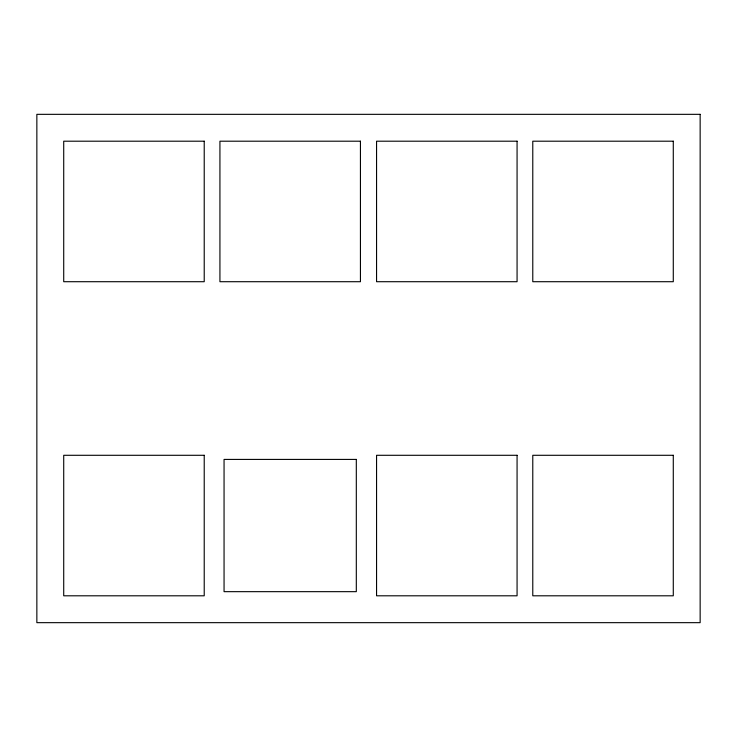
<?xml version="1.0" encoding="UTF-8"?>
<svg xmlns="http://www.w3.org/2000/svg" width="737" height="737" viewBox="0 0 737 737"><rect width="100%" height="100%" fill="white"/><g stroke="black" fill="none" stroke-linecap="round" stroke-linejoin="round"><path stroke-width="1.11" d="M700.15 114.336L36.85 114.336L36.85 622.664L700.15 622.664L700.15 114.336M204.223 141.2L63.714 141.2L63.714 281.709L204.223 281.709L204.223 141.2M360.439 141.2L219.93 141.2L219.93 281.709L360.439 281.709L360.439 141.2M517.07 141.2L376.561 141.2L376.561 281.709L517.07 281.709L517.07 141.2M673.286 141.2L532.777 141.2L532.777 281.709L673.286 281.709L673.286 141.2M204.223 455.291L63.714 455.291L63.714 595.8L204.223 595.8L204.223 455.291M517.07 455.291L376.561 455.291L376.561 595.8L517.07 595.8L517.07 455.291M673.286 455.291L532.777 455.291L532.777 595.8L673.286 595.8L673.286 455.291M356.312 459.418L224.057 459.418L224.057 591.664L356.312 591.664L356.312 459.418"/></g></svg>
